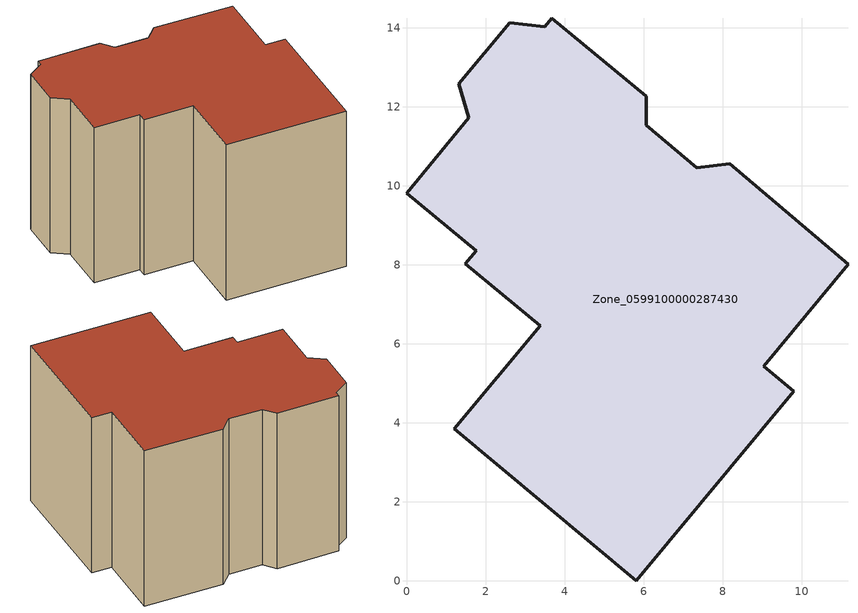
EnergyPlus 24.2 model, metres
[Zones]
Zone_0599100000287430
 floor ground (C_G): 7.35,10.46 8.18,10.56 11.18,8.01 9.04,5.44 9.8,4.8 5.82,0 1.21,3.86 3.38,6.46 1.49,8.03 1.76,8.36 0,9.82 1.57,11.72 1.32,12.58 2.61,14.13 3.5,14.03 3.68,14.25 6.07,12.27 6.07,11.53 z0
 wall outside (C_F): 6.07,12.27 3.68,14.25 3.5,14.03 2.61,14.13 1.32,12.58 1.57,11.72 0,9.82 1.76,8.36 1.49,8.03 3.38,6.46 1.21,3.86 5.82,0 9.8,4.8 9.04,5.44 11.18,8.01 8.18,10.56 7.35,10.46 6.07,11.53 6.07,12.27 z0:8.56
 roof outside (C_R): 11.18,8.01 8.18,10.56 7.35,10.46 6.07,11.53 6.07,12.27 3.68,14.25 3.5,14.03 2.61,14.13 1.32,12.58 1.57,11.72 0,9.82 1.76,8.36 1.49,8.03 3.38,6.46 1.21,3.86 5.82,0 9.8,4.8 9.04,5.44 z8.56
[BUILDING]
Pand.0599100000287430: North Axis=0; Terrain=City; Loads Convergence Tolerance Value=0.04; Temperature Convergence Tolerance Value=0.4; Solar Distribution=FullExterior; Maximum Number of Warmup Days=25; Minimum Number of Warmup Days=1
[Site:Location]
Rotterdam.The.Hague.AP_ZH_NLD Design_Conditions: Latitude=51.96; Longitude=4.45; Time Zone=1; Elevation=-4.5
[SITE:GROUNDTEMPERATURE:BUILDINGSURFACE]
18, 18, 18, 18, 18, 18, 18, 18, 18, 18, 18, 18
[MATERIAL] Thermal Absorptance=0.9; Solar Absorptance=0.7; Visible Absorptance=0.7
Name | Roughness | Thickness | Conductivity | Density | Specific Heat
G.TC.1946 | MediumSmooth | 0.15 | 1 | 540 | 1210
F.TC.1946 | Rough | 0.3 | 0.857143 | 1920 | 840
R.TC.1946 | MediumRough | 0.2 | 0.909091 | 1500 | 1000
[CONSTRUCTION]
C_G: G.TC.1946
C_F: F.TC.1946
C_R: R.TC.1946
[ZONE]
Zone_0599100000287430: Type=1; Multiplier=1; Ceiling Height=Autocalculate; Volume=Autocalculate; Floor Area=autocalculate; Part of Total Floor Area=Yes
[ZONEINFILTRATION:DESIGNFLOWRATE]
Infil_Zone_0599100000287430: Zone or ZoneList or Space or SpaceList=Zone_0599100000287430; Schedule=AlwaysOn; Design Flow Rate Calculation Method=Flow/Area; Flow Rate per Floor Area=0.003; Constant Term Coefficient=1; Temperature Term Coefficient=0; Velocity Term Coefficient=0; Velocity Squared Term Coefficient=0
[HVACTEMPLATE:ZONE:IDEALLOADSAIRSYSTEM]
Zone_0599100000287430: Maximum Heating Supply Air Temperature=50; Minimum Cooling Supply Air Temperature=13; Maximum Heating Supply Air Humidity Ratio=0.0156; Minimum Cooling Supply Air Humidity Ratio=0.0077; Heating Limit=NoLimit; Cooling Limit=NoLimit; Dehumidification Control Type=ConstantSensibleHeatRatio; Cooling Sensible Heat Ratio=0.7; Dehumidification Setpoint=60; Humidification Control Type=None; Humidification Setpoint=30; Outdoor Air Method=None; Outdoor Air Flow Rate per Person=0.00944; Outdoor Air Flow Rate per Zone Floor Area=0; Outdoor Air Flow Rate per Zone=0; Demand Controlled Ventilation Type=None; Outdoor Air Economizer Type=NoEconomizer; Heat Recovery Type=None; Sensible Heat Recovery Effectiveness=0.7; Latent Heat Recovery Effectiveness=0.65
[ZONECONTROL:THERMOSTAT]
ThermostatControl_Zone_0599100000287430: Zone or ZoneList=Zone_0599100000287430; Control Type Schedule=DualSetpointControlType; Control 1=Thermostat_Zone_0599100000287430; Temperature Difference Between Cutout And Setpoint=0
[THERMOSTATSETPOINT:DUALSETPOINT]
Thermostat_Zone_0599100000287430: Heating Setpoint Temperature Schedule=HeatingSetpoint_Zone_0599100000287430; Cooling Setpoint Temperature Schedule=CoolingSetpoint_Zone_0599100000287430
[SCHEDULE:COMPACT]
HeatingSetpoint_Zone_0599100000287430: Through: 12/31, For: AllDays, Until: 24:00, 21
CoolingSetpoint_Zone_0599100000287430: Through: 12/31, For: AllDays, Until: 24:00, 24
DualSetpointControlType: Through: 12/31, For: AllDays, Until: 24:00, 4
AlwaysOn: Through: 12/31, For: AllDays, Until: 24:00, 1
